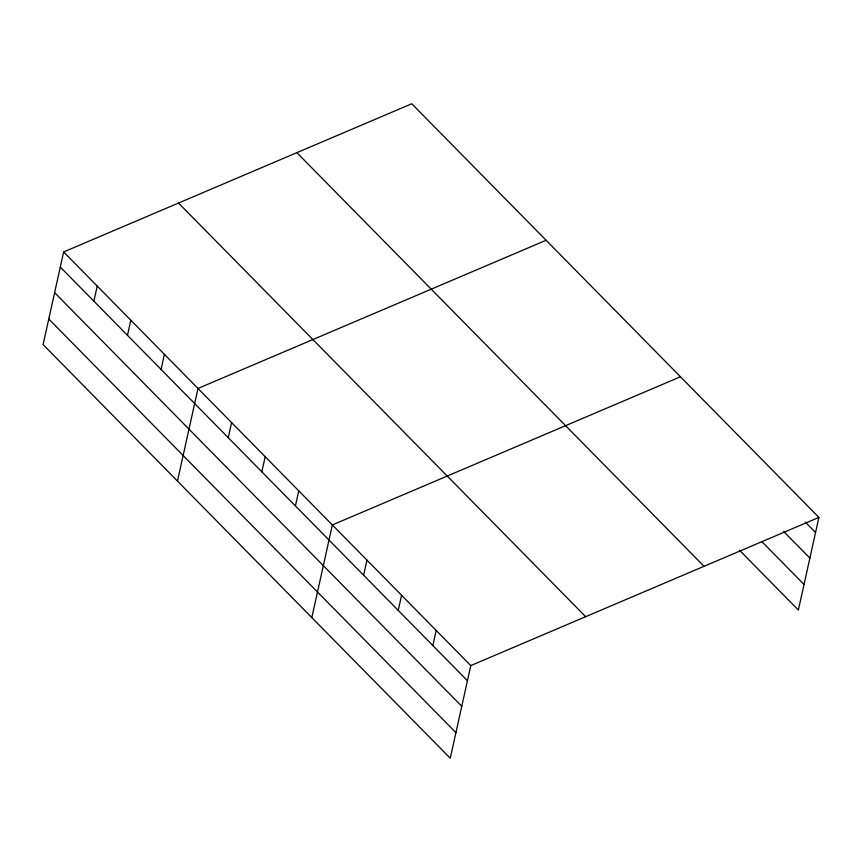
<?xml version="1.0" encoding="UTF-8"?>
<svg xmlns="http://www.w3.org/2000/svg" width="862" height="862" viewBox="0 0 862 862"><rect width="100%" height="100%" fill="white"/><g stroke="black" fill="none" stroke-linecap="round" stroke-linejoin="round"><path stroke-width="1.29" d="M63.637 251.952L43.1 344.595L450.255 758.237L470.792 665.593L818.9 517.405L411.745 103.763L63.637 251.952L470.792 665.593M93.883 301.183L97.234 286.076M127.468 335.307L130.819 320.201M161.065 369.432L164.405 354.325M177.464 481.093L198.001 388.45L546.109 240.272M228.236 437.68L231.587 422.574M261.832 471.805L265.184 456.698M295.418 505.929L298.769 490.823M311.818 617.591L332.355 524.947L680.474 376.769M363.613 575.213L366.964 560.106M398.222 610.371L401.573 595.265M432.832 645.541L436.183 630.434M818.9 517.405L798.363 610.048L739.434 550.182M805.259 522.06L815.549 532.511M783.687 531.498L809.881 558.102M761.943 541.702L804.03 584.468M296.873 152.671L704.028 566.312M178.52 203.044L585.664 616.686M60.286 267.058L467.441 680.7M54.618 292.638L461.773 706.28M48.768 319.005L455.923 732.646"/></g></svg>
